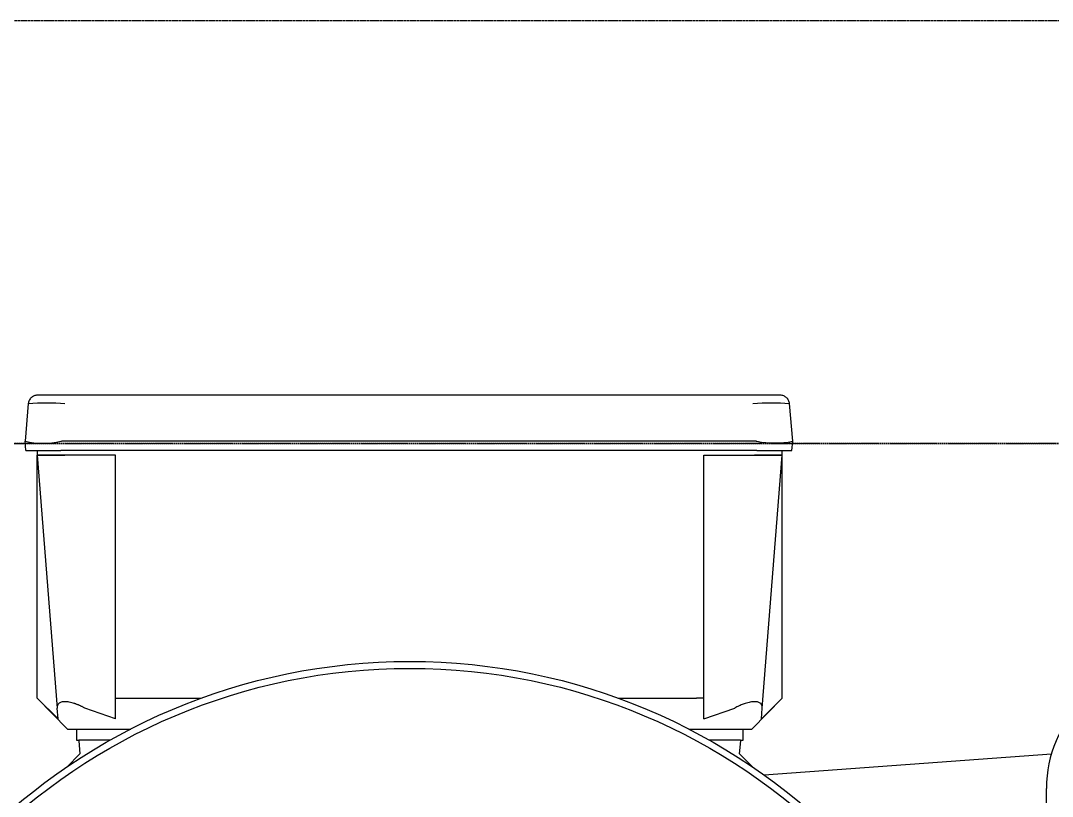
# Model space of a CAD drawing. Extents: x 220580 to 2027826, y -309201 to 71987.
# Drawn here: x 1051758.2 to 1052002.1, y -209888.2 to -209704.8 of the extents above; entities that cross this region are included whole.
import ezdxf

# ---------------------------------------------------------------- set-up
doc = ezdxf.new("R2010")
doc.units = 0
doc.linetypes.add('DASH', pattern=[0.35, 0.25, -0.1])
for name, color, linetype in [('A-LIN-V', 9, 'Continuous'), ('A-SFCE', 30, 'Continuous'), ('JVOG4900B6S8', 7, 'Continuous'), ('N090403-0000263_', 7, 'Continuous')]:
    doc.layers.add(name, color=color, linetype=linetype)

# ---------------------------------------------------------------- blocks, each defined once
blk = doc.blocks.new('23423wer')
at = {"color": 1, "linetype": 'DASH'}
blk.add_line((-1667421.02, 542339.9), (-1674651.93, 542339.9), dxfattribs=at)
blk = doc.blocks.new('23423wer-M')
at = {"color": 1, "linetype": 'DASH'}
blk.add_line((1667421.02, 542339.9), (1674651.93, 542339.9), dxfattribs=at)
at = {"layer": 'JVOG4900B6S8', "color": 1, "linetype": 'Continuous'}
for p, q in [((1671944.35, 542346.84), (1671943.78, 542340.3)), ((1671950.73, 542348.3), (1671945.95, 542348.3)), ((1672070.43, 542348.3), (1671950.73, 542348.3)), ((1672075.21, 542348.3), (1672070.43, 542348.3)), ((1672077.38, 542340.3), (1672076.81, 542346.84)), ((1671943.78, 542340.29), (1671943.78, 542340.3)), ((1671943.92, 542338.7), (1671943.78, 542340.29)), ((1672071, 542340.3), (1671950.16, 542340.3)), ((1672077.24, 542338.7), (1672077.38, 542340.29)), ((1672077.38, 542340.3), (1672077.38, 542340.29)), ((1671943.92, 542338.7), (1671950.02, 542338.7)), ((1671945.92, 542338.7), (1671945.92, 542337.9)), ((1671945.92, 542295.62), (1671945.92, 542337.9)), ((1671945.92, 542337.9), (1671949.39, 542293.87)), ((1671950.71, 542337.9), (1671945.92, 542337.9)), ((1671945.92, 542337.9), (1671950.72, 542337.9)), ((1672071.14, 542338.7), (1671950.02, 542338.7)), ((1671950.71, 542337.9), (1671950.72, 542337.9)), ((1671959.52, 542337.9), (1671950.72, 542337.9)), ((1671959.52, 542295.62), (1671959.52, 542337.9)), ((1672061.92, 542295.62), (1672061.92, 542337.9)), ((1672061.92, 542337.9), (1672070.72, 542337.9)), ((1672070.72, 542337.9), (1672070.74, 542337.9)), ((1672070.72, 542337.9), (1672075.52, 542337.9)), ((1672075.52, 542337.9), (1672070.74, 542337.9)), ((1672071.14, 542338.7), (1672077.24, 542338.7)), ((1672072.06, 542293.87), (1672075.52, 542337.9)), ((1672075.52, 542337.9), (1672075.52, 542338.7)), ((1672075.52, 542295.62), (1672075.52, 542337.9)), ((1671945.92, 542295.62), (1671945.92, 542295.57)), ((1671949.53, 542291.98), (1671945.92, 542295.62)), ((1671951.2, 542290.22), (1671945.92, 542295.57)), ((1671959.52, 542291.98), (1671959.52, 542295.62)), ((1671960.83, 542295.57), (1671974.4, 542295.57)), ((1672047.04, 542295.57), (1672060.61, 542295.57)), ((1672061.92, 542291.98), (1672061.92, 542295.62)), ((1672070.25, 542290.22), (1672075.52, 542295.57)), ((1672071.91, 542291.98), (1672075.52, 542295.62)), ((1672075.52, 542295.62), (1672075.52, 542295.57)), ((1671949.53, 542291.98), (1671949.39, 542293.87)), ((1671959.52, 542291.98), (1671954.17, 542293.87)), ((1672061.92, 542291.98), (1672067.27, 542293.87)), ((1672071.91, 542291.98), (1672072.06, 542293.87)), ((1671951.2, 542290.22), (1671960.83, 542290.22)), ((1671952.72, 542290.22), (1671952.72, 542288.3)), ((1671960.83, 542290.22), (1671962.17, 542290.22)), ((1672059.27, 542290.22), (1672060.61, 542290.22)), ((1672060.61, 542290.22), (1672070.25, 542290.22)), ((1672068.72, 542288.3), (1672068.72, 542290.22)), ((1671952.72, 542288.3), (1671953.23, 542288.3)), ((1671953.13, 542288.19), (1671953.33, 542285.9)), ((1671958.61, 542288.3), (1671953.23, 542288.3)), ((1672068.21, 542288.3), (1672062.83, 542288.3)), ((1672068.11, 542285.9), (1672068.31, 542288.19)), ((1672068.21, 542288.3), (1672068.72, 542288.3)), ((1671953.33, 542285.9), (1671951.05, 542283.6)), ((1672070.4, 542283.6), (1672068.11, 542285.9)), ((1672122.38, 542285.87), (1672072.41, 542282.2))]:
    blk.add_line(p, q, dxfattribs=at)
for radius in [106.08, 104.88]:
    blk.add_circle((1672010.72, 542195.9), radius, dxfattribs=at)
for centre, radius, start, end in [((1671947.54, 542285.67), 61.25, 87.0168, 92.9832), ((1672073.62, 542285.67), 61.25, 87.0168, 92.9832), ((1671946.9, 542355.04), 15.07, 258.065, 281.9349), ((1672074.26, 542357.02), 17.02, 259.4431, 280.5483), ((1671953.23, 542288.2), 0.1, 90, 185), ((1672068.21, 542288.2), 0.1, 355, 90)]:
    blk.add_arc(centre, radius, start, end, dxfattribs=at)
at = {"layer": 'JVOG4900B6S8', "color": 1, "linetype": 'Continuous', "extrusion": (0, 0, -1)}
for centre, major_axis, start_param, end_param in [((1671946.99, 542303.58), (3.26, 36.71), -0.037104, -0.015429), ((1672074.17, 542303.58), (-3.26, 36.71), 0.015429, 0.037104)]:
    blk.add_ellipse(centre, major_axis=major_axis, ratio=0.173643, start_param=start_param, end_param=end_param, dxfattribs=at)
at = {"layer": 'JVOG4900B6S8', "color": 1, "linetype": 'Continuous'}
for points, knots in [([(1671945.95, 542348.3), (1671945.75, 542348.3), (1671945.55, 542348.26), (1671945.18, 542348.12), (1671945.01, 542348.01), (1671944.72, 542347.74), (1671944.6, 542347.58), (1671944.42, 542347.23), (1671944.37, 542347.03), (1671944.35, 542346.84)], [0, 0, 0, 0, 0.25, 0.25, 0.5, 0.5, 0.75, 0.75, 1, 1, 1, 1]), ([(1672076.81, 542346.84), (1672076.79, 542347.03), (1672076.74, 542347.23), (1672076.56, 542347.58), (1672076.44, 542347.74), (1672076.15, 542348.01), (1672075.98, 542348.12), (1672075.61, 542348.26), (1672075.41, 542348.3), (1672075.21, 542348.3)], [0, 0, 0, 0, 0.25, 0.25, 0.5, 0.5, 0.75, 0.75, 1, 1, 1, 1]), ([(1671954.17, 542293.87), (1671954.11, 542293.91), (1671953.98, 542293.98), (1671953.79, 542294.07), (1671953.61, 542294.16), (1671953.42, 542294.25), (1671953.24, 542294.33), (1671953.06, 542294.41), (1671952.88, 542294.48), (1671952.7, 542294.55), (1671952.53, 542294.61), (1671952.11, 542294.75), (1671951.46, 542294.92), (1671950.68, 542295), (1671950.05, 542294.92), (1671949.71, 542294.74), (1671949.54, 542294.55), (1671949.46, 542294.41), (1671949.41, 542294.25), (1671949.38, 542294.07), (1671949.38, 542293.94), (1671949.39, 542293.87)], [0, 0, 0, 0, 0.026889, 0.053327, 0.079326, 0.104899, 0.130059, 0.154819, 0.179193, 0.203198, 0.226848, 0.25016, 0.377028, 0.499166, 0.621807, 0.749182, 0.796258, 0.844759, 0.894809, 0.946521, 1, 1, 1, 1]), ([(1672072.06, 542293.87), (1672072.06, 542293.91), (1672072.06, 542293.98), (1672072.06, 542294.07), (1672072.05, 542294.16), (1672072.03, 542294.25), (1672072.01, 542294.33), (1672071.98, 542294.41), (1672071.94, 542294.48), (1672071.9, 542294.55), (1672071.85, 542294.61), (1672071.71, 542294.75), (1672071.4, 542294.92), (1672070.77, 542295), (1672069.99, 542294.92), (1672069.28, 542294.74), (1672068.74, 542294.55), (1672068.39, 542294.41), (1672068.02, 542294.25), (1672067.65, 542294.07), (1672067.4, 542293.94), (1672067.27, 542293.87)], [0, 0, 0, 0, 0.026889, 0.053327, 0.079326, 0.104899, 0.130059, 0.154819, 0.179193, 0.203198, 0.226848, 0.25016, 0.377028, 0.499166, 0.621807, 0.749182, 0.796258, 0.844759, 0.894809, 0.946521, 1, 1, 1, 1])]:
    blk.add_open_spline(points, degree=3, knots=knots, dxfattribs=at)
for points in [[(1671959.52, 542295.62), (1671959.96, 542295.59), (1671960.39, 542295.57), (1671960.83, 542295.57)], [(1672061.92, 542295.62), (1672061.49, 542295.59), (1672061.05, 542295.57), (1672060.61, 542295.57)]]:
    blk.add_open_spline(points, degree=3, dxfattribs=at)
at = {"layer": 'N090403-0000263_', "color": 1, "linetype": 'Continuous'}
blk.add_line((1672121.52, 542043.1), (1672121.52, 542279.9), dxfattribs=at)
blk.add_arc((1672142.72, 542279.9), 21.2, 90, 180, dxfattribs=at)
blk = doc.blocks.new('G$C2C10B007')
at = {"layer": 'A-SFCE', "linetype": 'DASH'}
blk.add_line((-3050, 0), (3050, 0), dxfattribs=at)
blk = doc.blocks.new('55555')
at = {"layer": 'A-LIN-V'}
blk.add_blockref('G$C2C10B007', (8250, -1550), dxfattribs=at)

msp = doc.modelspace()

# ---------------------------------------------------------------- block references
at = {"xscale": 1.35874988235309, "yscale": 1.35874988235309, "zscale": 1.35874988235309}
for name, p in [('23423wer-M', (-1219994.19, -946709.07)), ('23423wer', (3326592.04, -946709.07))]:
    msp.add_blockref(name, p, dxfattribs=at)
at = {"layer": 'A-LIN-V'}
msp.add_blockref('55555', (1045048.92, -208154.8), dxfattribs=at)

doc.saveas('drawing.dxf')
